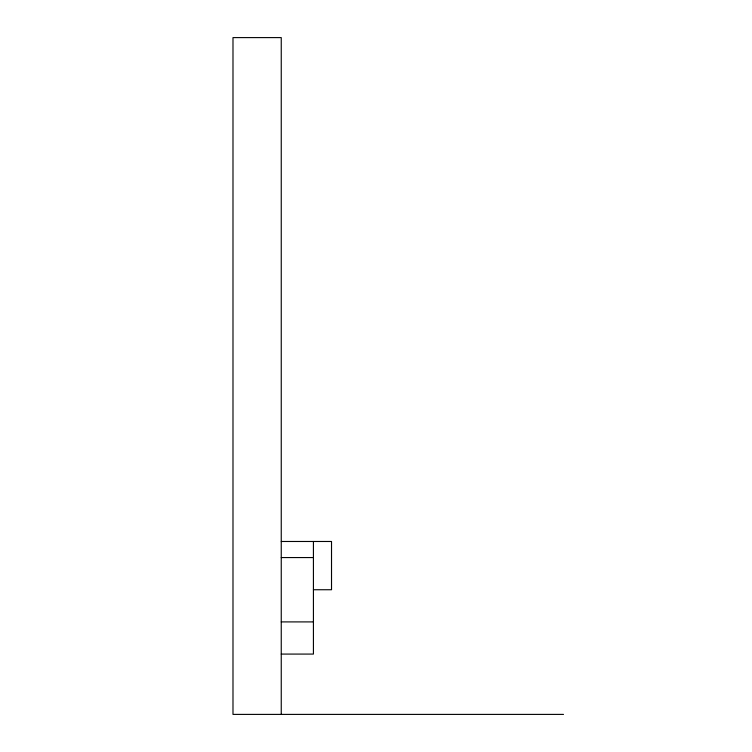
<?xml version="1.0" encoding="UTF-8"?>
<svg xmlns="http://www.w3.org/2000/svg" width="752" height="752" viewBox="0 0 752 752"><rect width="100%" height="100%" fill="white"/><g stroke="black" fill="none" stroke-linecap="round" stroke-linejoin="round"><path stroke-width="1.13" d="M281.248 541.478L331.519 541.478L331.519 589.737L313.424 589.737M281.248 557.561L313.424 557.561M281.248 621.904L313.424 621.904M281.248 654.08L313.424 654.08L313.424 541.478M563.502 714.4L232.988 714.4L232.988 37.6L281.248 37.6L281.248 714.4"/></g></svg>
